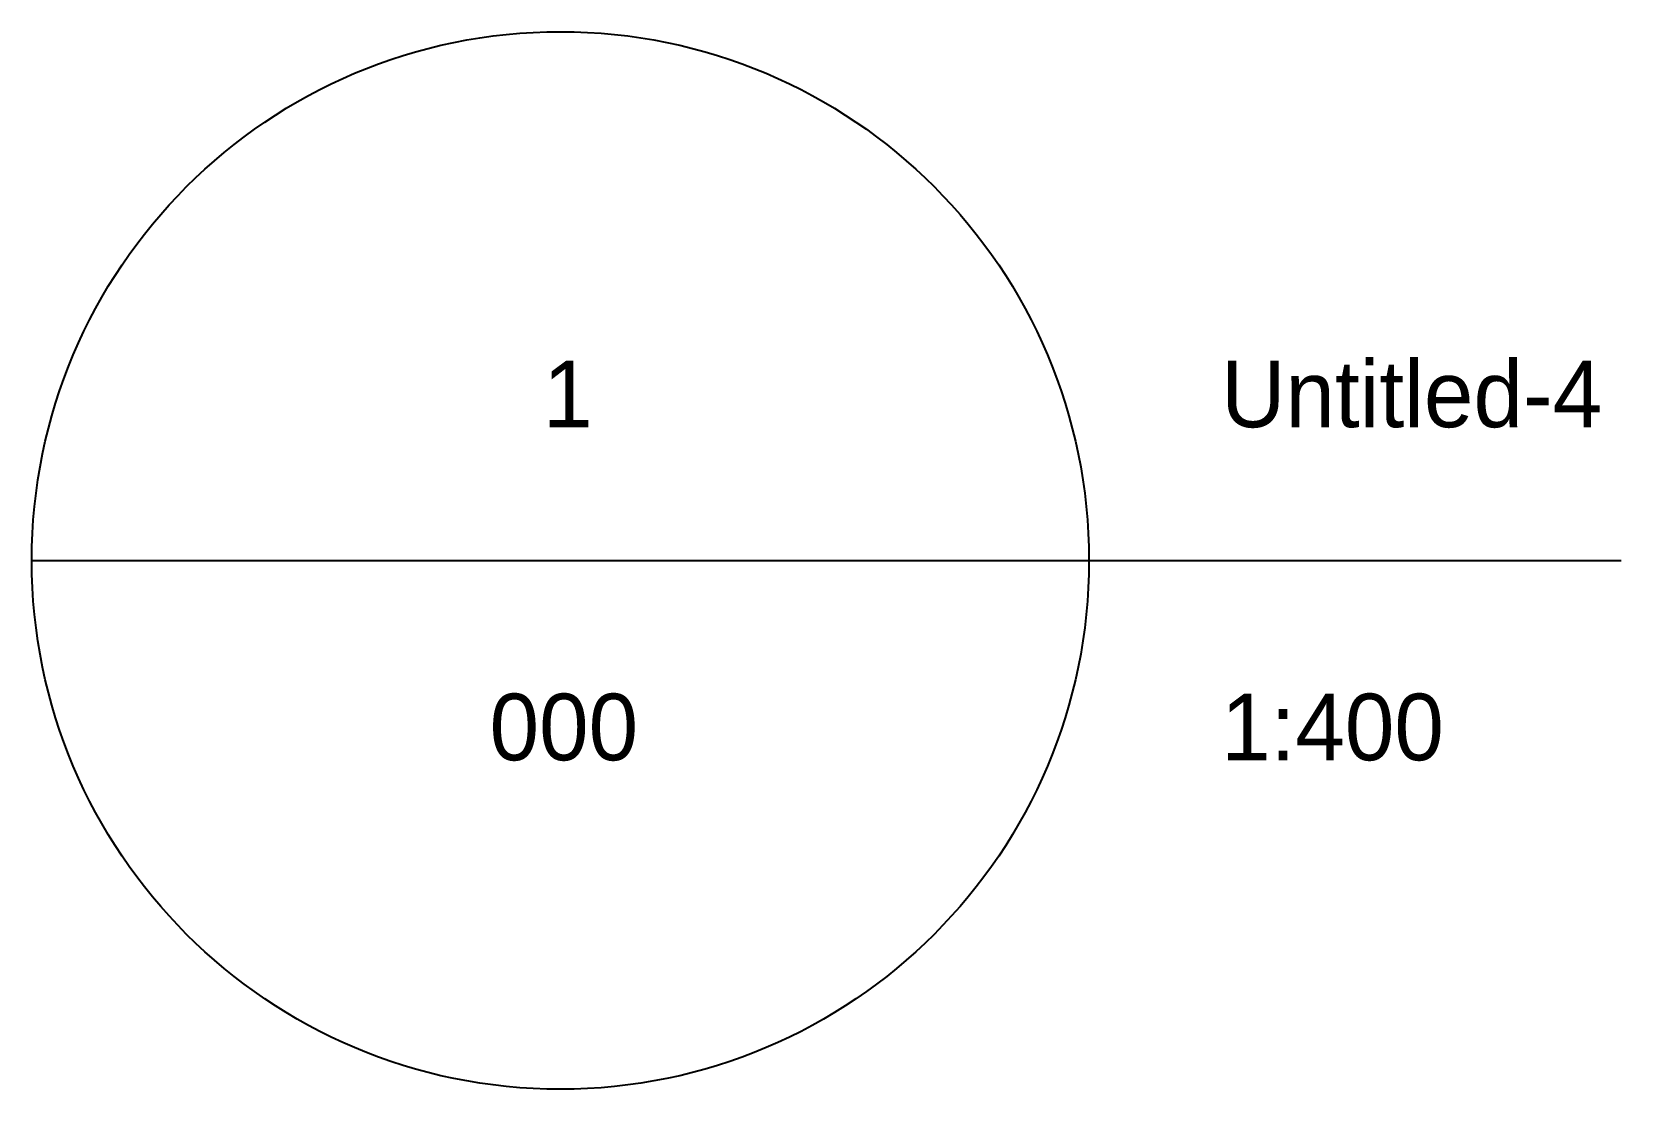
# Model space of a CAD drawing. Extents: x 1078935 to 1078959, y 11465034 to 11465162.
# Drawn here: x 1078935.46 to 1078959.32, y 11465146.34 to 11465162.22 of the extents above.
import ezdxf

# ---------------------------------------------------------------- set-up
doc = ezdxf.new("R2010")
doc.units = 0
doc.layers.add('CAR_T_Codi', color=7, linetype='Continuous')

msp = doc.modelspace()

# ---------------------------------------------------------------- linework, layer by layer
at = {"layer": 'CAR_T_Codi'}
for p, q in [((1078935.455, 11465154.28), (1078951.33, 11465154.28)), ((1078943.462, 11465154.28), (1078959.324, 11465154.28))]:
    msp.add_line(p, q, dxfattribs=at)
msp.add_circle((1078943.393, 11465154.28), 7.938, dxfattribs=at)

# ---------------------------------------------------------------- texts
for s, p in [('1', (1078943.133, 11465156.28)), ('Untitled-4', (1078953.315, 11465156.28)), ('000', (1078942.33, 11465151.28)), ('1:400', (1078953.315, 11465151.28))]:
    msp.add_text(s, height=1, dxfattribs=at).set_placement(p)

doc.saveas('drawing.dxf')
